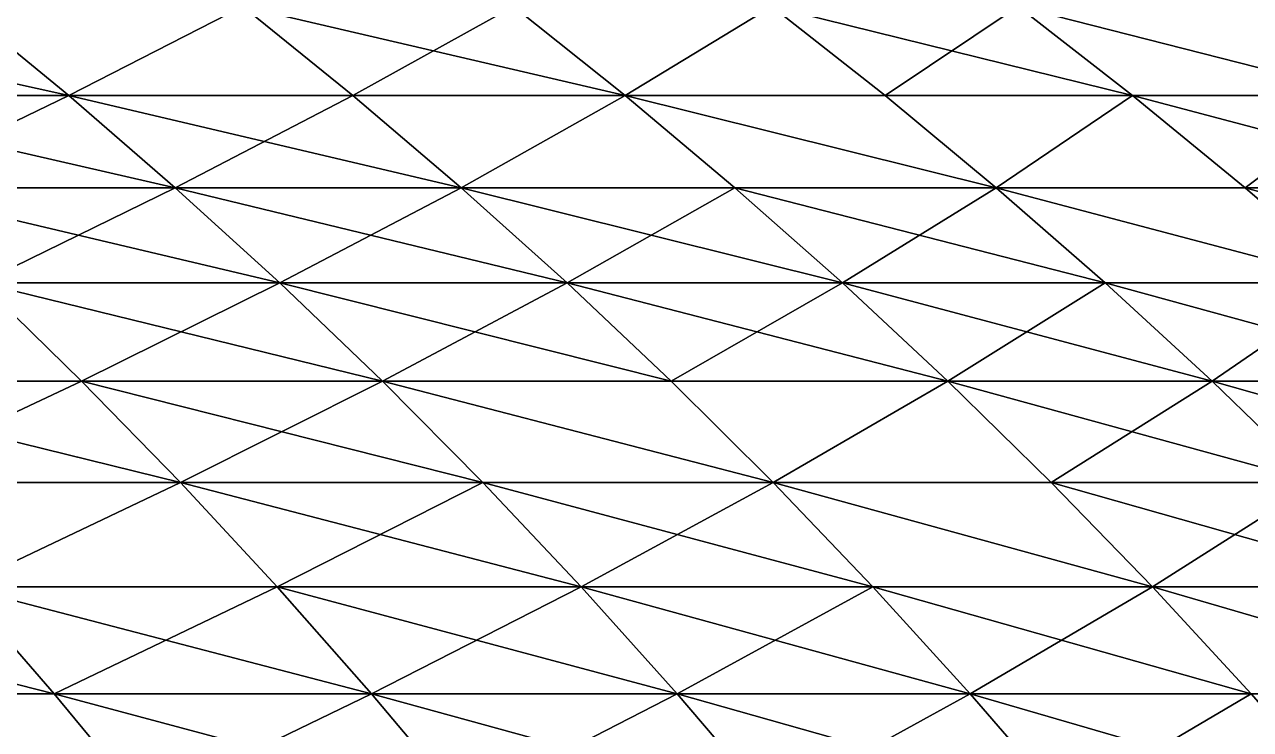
# Model space of a CAD drawing. Header units: millimetres. Extents: x -3250 to 8000, y -3250 to 3250.
# Drawn here: x 7240.7 to 7398.2, y 568.1 to 658.7 of the extents above; entities that cross this region are included whole.
import ezdxf

# ---------------------------------------------------------------- set-up
doc = ezdxf.new("R2010")
doc.units = ezdxf.units.MM
doc.header["$MEASUREMENT"] = 0
doc.layers.add('MESH_3D', color=2, linetype='CONTINUOUS')

msp = doc.modelspace()

# ---------------------------------------------------------------- linework, layer by layer
at = {"layer": 'MESH_3D'}
for points in [[(7194.62, 660.99, 2053.39), (7232.44, 660.99, 2113.57), (7246.38, 649.55, 2105.05)], [(7194.62, 660.99, 2053.39), (7246.38, 649.55, 2105.05), (7208.35, 649.55, 2044.52)], [(7232.44, 660.99, 24586.43), (7208.35, 649.55, 24655.48), (7246.38, 649.55, 24594.95)], [(7232.44, 660.99, 2113.57), (7268.74, 660.99, 2174.67), (7246.38, 649.55, 2105.05)], [(7268.74, 660.99, 24525.33), (7232.44, 660.99, 24586.43), (7246.38, 649.55, 24594.95)], [(7246.38, 649.55, 2105.05), (7268.74, 660.99, 2174.67), (7282.89, 649.55, 2166.5)], [(7268.74, 660.99, 24525.33), (7246.38, 649.55, 24594.95), (7282.89, 649.55, 24533.5)], [(7268.74, 660.99, 2174.67), (7303.51, 660.99, 2236.66), (7317.86, 649.55, 2228.85)], [(7268.74, 660.99, 2174.67), (7317.86, 649.55, 2228.85), (7282.89, 649.55, 2166.5)], [(7303.51, 660.99, 24463.34), (7268.74, 660.99, 24525.33), (7282.89, 649.55, 24533.5)], [(7303.51, 660.99, 24463.34), (7282.89, 649.55, 24533.5), (7317.86, 649.55, 24471.15)], [(7303.51, 660.99, 2236.66), (7336.72, 660.99, 2299.5), (7317.86, 649.55, 2228.85)], [(7336.72, 660.99, 24400.5), (7303.51, 660.99, 24463.34), (7317.86, 649.55, 24471.15)], [(7317.86, 649.55, 2228.85), (7336.72, 660.99, 2299.5), (7351.26, 649.55, 2292.05)], [(7336.72, 660.99, 24400.5), (7317.86, 649.55, 24471.15), (7351.26, 649.55, 24407.95)], [(7336.72, 660.99, 2299.5), (7368.35, 660.99, 2363.15), (7383.07, 649.55, 2356.06)], [(7336.72, 660.99, 2299.5), (7383.07, 649.55, 2356.06), (7351.26, 649.55, 2292.05)], [(7368.35, 660.99, 24336.85), (7336.72, 660.99, 24400.5), (7351.26, 649.55, 24407.95)], [(7368.35, 660.99, 24336.85), (7351.26, 649.55, 24407.95), (7383.07, 649.55, 24343.94)], [(7368.35, 660.99, 2363.15), (7398.39, 660.99, 2427.56), (7413.28, 649.55, 2420.84)], [(7368.35, 660.99, 2363.15), (7413.28, 649.55, 2420.84), (7383.07, 649.55, 2356.06)], [(7413.28, 649.55, 24279.16), (7368.35, 660.99, 24336.85), (7383.07, 649.55, 24343.94)], [(7398.39, 660.99, 24272.44), (7368.35, 660.99, 24336.85), (7413.28, 649.55, 24279.16)], [(7208.35, 649.55, 2044.52), (7246.38, 649.55, 2105.05), (7260.07, 637.71, 2096.68)], [(7208.35, 649.55, 2044.52), (7260.07, 637.71, 2096.68), (7221.83, 637.71, 2035.82)], [(7246.38, 649.55, 24594.95), (7208.35, 649.55, 24655.48), (7221.83, 637.71, 24664.18)], [(7246.38, 649.55, 24594.95), (7221.83, 637.71, 24664.18), (7260.07, 637.71, 24603.32)], [(7246.38, 649.55, 2105.05), (7282.89, 649.55, 2166.5), (7296.79, 637.71, 2158.48)], [(7246.38, 649.55, 2105.05), (7296.79, 637.71, 2158.48), (7260.07, 637.71, 2096.68)], [(7282.89, 649.55, 24533.5), (7246.38, 649.55, 24594.95), (7260.07, 637.71, 24603.32)], [(7282.89, 649.55, 24533.5), (7260.07, 637.71, 24603.32), (7296.79, 637.71, 24541.52)], [(7282.89, 649.55, 2166.5), (7317.86, 649.55, 2228.85), (7296.79, 637.71, 2158.48)], [(7317.86, 649.55, 24471.15), (7282.89, 649.55, 24533.5), (7296.79, 637.71, 24541.52)], [(7296.79, 637.71, 2158.48), (7317.86, 649.55, 2228.85), (7331.95, 637.71, 2221.17)], [(7317.86, 649.55, 24471.15), (7296.79, 637.71, 24541.52), (7331.95, 637.71, 24478.83)], [(7317.86, 649.55, 2228.85), (7351.26, 649.55, 2292.05), (7365.54, 637.71, 2284.72)], [(7317.86, 649.55, 2228.85), (7365.54, 637.71, 2284.72), (7331.95, 637.71, 2221.17)], [(7365.54, 637.71, 24415.28), (7317.86, 649.55, 24471.15), (7331.95, 637.71, 24478.83)], [(7351.26, 649.55, 24407.95), (7317.86, 649.55, 24471.15), (7365.54, 637.71, 24415.28)], [(7351.26, 649.55, 2292.05), (7383.07, 649.55, 2356.06), (7365.54, 637.71, 2284.72)], [(7383.07, 649.55, 24343.94), (7351.26, 649.55, 24407.95), (7365.54, 637.71, 24415.28)], [(7365.54, 637.71, 2284.72), (7383.07, 649.55, 2356.06), (7397.53, 637.71, 2349.09)], [(7383.07, 649.55, 24343.94), (7365.54, 637.71, 24415.28), (7397.53, 637.71, 24350.91)], [(7383.07, 649.55, 2356.06), (7427.91, 637.71, 2414.24), (7397.53, 637.71, 2349.09)], [(7383.07, 649.55, 2356.06), (7413.28, 649.55, 2420.84), (7427.91, 637.71, 2414.24)], [(7413.28, 649.55, 24279.16), (7383.07, 649.55, 24343.94), (7397.53, 637.71, 24350.91)], [(7413.28, 649.55, 24279.16), (7397.53, 637.71, 24350.91), (7427.91, 637.71, 24285.76)], [(7221.83, 637.71, 2035.82), (7260.07, 637.71, 2096.68), (7273.51, 625.47, 2088.47)], [(7221.83, 637.71, 2035.82), (7273.51, 625.47, 2088.47), (7235.06, 625.47, 2027.27)], [(7260.07, 637.71, 24603.32), (7221.83, 637.71, 24664.18), (7235.06, 625.47, 24672.73)], [(7260.07, 637.71, 24603.32), (7235.06, 625.47, 24672.73), (7273.51, 625.47, 24611.53)], [(7260.07, 637.71, 2096.68), (7296.79, 637.71, 2158.48), (7310.43, 625.47, 2150.6)], [(7260.07, 637.71, 2096.68), (7310.43, 625.47, 2150.6), (7273.51, 625.47, 2088.47)], [(7296.79, 637.71, 24541.52), (7260.07, 637.71, 24603.32), (7273.51, 625.47, 24611.53)], [(7296.79, 637.71, 24541.52), (7273.51, 625.47, 24611.53), (7310.43, 625.47, 24549.4)], [(7296.79, 637.71, 2158.48), (7345.78, 625.47, 2213.64), (7310.43, 625.47, 2150.6)], [(7296.79, 637.71, 2158.48), (7331.95, 637.71, 2221.17), (7345.78, 625.47, 2213.64)], [(7331.95, 637.71, 24478.83), (7296.79, 637.71, 24541.52), (7310.43, 625.47, 24549.4)], [(7331.95, 637.71, 24478.83), (7310.43, 625.47, 24549.4), (7345.78, 625.47, 24486.36)], [(7331.95, 637.71, 2221.17), (7379.55, 625.47, 2277.54), (7345.78, 625.47, 2213.64)], [(7331.95, 637.71, 2221.17), (7365.54, 637.71, 2284.72), (7379.55, 625.47, 2277.54)], [(7365.54, 637.71, 24415.28), (7331.95, 637.71, 24478.83), (7345.78, 625.47, 24486.36)], [(7365.54, 637.71, 24415.28), (7345.78, 625.47, 24486.36), (7379.55, 625.47, 24422.46)], [(7365.54, 637.71, 2284.72), (7411.72, 625.47, 2342.26), (7379.55, 625.47, 2277.54)], [(7365.54, 637.71, 2284.72), (7397.53, 637.71, 2349.09), (7411.72, 625.47, 2342.26)], [(7411.72, 625.47, 24357.74), (7365.54, 637.71, 24415.28), (7379.55, 625.47, 24422.46)], [(7397.53, 637.71, 24350.91), (7365.54, 637.71, 24415.28), (7411.72, 625.47, 24357.74)], [(7397.53, 637.71, 2349.09), (7427.91, 637.71, 2414.24), (7442.27, 625.47, 2407.76)], [(7397.53, 637.71, 2349.09), (7442.27, 625.47, 2407.76), (7411.72, 625.47, 2342.26)], [(7442.27, 625.47, 24292.24), (7397.53, 637.71, 24350.91), (7411.72, 625.47, 24357.74)], [(7427.91, 637.71, 24285.76), (7397.53, 637.71, 24350.91), (7442.27, 625.47, 24292.24)], [(7207.85, 612.84, 1958.36), (7235.06, 625.47, 2027.27), (7248.03, 612.84, 2018.9)], [(7235.06, 625.47, 24672.73), (7207.85, 612.84, 24741.64), (7248.03, 612.84, 24681.1)], [(7235.06, 625.47, 2027.27), (7273.51, 625.47, 2088.47), (7286.69, 612.84, 2080.42)], [(7235.06, 625.47, 2027.27), (7286.69, 612.84, 2080.42), (7248.03, 612.84, 2018.9)], [(7273.51, 625.47, 24611.53), (7235.06, 625.47, 24672.73), (7248.03, 612.84, 24681.1)], [(7273.51, 625.47, 24611.53), (7248.03, 612.84, 24681.1), (7286.69, 612.84, 24619.58)], [(7273.51, 625.47, 2088.47), (7310.43, 625.47, 2150.6), (7323.8, 612.84, 2142.88)], [(7273.51, 625.47, 2088.47), (7323.8, 612.84, 2142.88), (7286.69, 612.84, 2080.42)], [(7310.43, 625.47, 24549.4), (7273.51, 625.47, 24611.53), (7286.69, 612.84, 24619.58)], [(7310.43, 625.47, 24549.4), (7286.69, 612.84, 24619.58), (7323.8, 612.84, 24557.12)], [(7310.43, 625.47, 2150.6), (7345.78, 625.47, 2213.64), (7359.34, 612.84, 2206.26)], [(7310.43, 625.47, 2150.6), (7359.34, 612.84, 2206.26), (7323.8, 612.84, 2142.88)], [(7345.78, 625.47, 24486.36), (7310.43, 625.47, 24549.4), (7323.8, 612.84, 24557.12)], [(7345.78, 625.47, 24486.36), (7323.8, 612.84, 24557.12), (7359.34, 612.84, 24493.74)], [(7345.78, 625.47, 2213.64), (7393.29, 612.84, 2270.5), (7359.34, 612.84, 2206.26)], [(7345.78, 625.47, 2213.64), (7379.55, 625.47, 2277.54), (7393.29, 612.84, 2270.5)], [(7379.55, 625.47, 24422.46), (7345.78, 625.47, 24486.36), (7359.34, 612.84, 24493.74)], [(7379.55, 625.47, 24422.46), (7359.34, 612.84, 24493.74), (7393.29, 612.84, 24429.5)], [(7379.55, 625.47, 2277.54), (7425.63, 612.84, 2335.56), (7393.29, 612.84, 2270.5)], [(7379.55, 625.47, 2277.54), (7411.72, 625.47, 2342.26), (7425.63, 612.84, 2335.56)], [(7411.72, 625.47, 24357.74), (7379.55, 625.47, 24422.46), (7393.29, 612.84, 24429.5)], [(7411.72, 625.47, 24357.74), (7393.29, 612.84, 24429.5), (7425.63, 612.84, 24364.44)], [(7207.85, 612.84, 1958.36), (7260.73, 599.82, 2010.69), (7220.34, 599.82, 1949.84)], [(7207.85, 612.84, 1958.36), (7248.03, 612.84, 2018.9), (7260.73, 599.82, 2010.69)], [(7248.03, 612.84, 24681.1), (7207.85, 612.84, 24741.64), (7220.34, 599.82, 24750.16)], [(7248.03, 612.84, 24681.1), (7220.34, 599.82, 24750.16), (7260.73, 599.82, 24689.31)], [(7248.03, 612.84, 2018.9), (7286.69, 612.84, 2080.42), (7299.59, 599.82, 2072.53)], [(7248.03, 612.84, 2018.9), (7299.59, 599.82, 2072.53), (7260.73, 599.82, 2010.69)], [(7286.69, 612.84, 24619.58), (7248.03, 612.84, 24681.1), (7260.73, 599.82, 24689.31)], [(7286.69, 612.84, 24619.58), (7260.73, 599.82, 24689.31), (7299.59, 599.82, 24627.47)], [(7286.69, 612.84, 2080.42), (7336.89, 599.82, 2135.33), (7299.59, 599.82, 2072.53)], [(7286.69, 612.84, 2080.42), (7323.8, 612.84, 2142.88), (7336.89, 599.82, 2135.33)], [(7336.89, 599.82, 24564.67), (7286.69, 612.84, 24619.58), (7299.59, 599.82, 24627.47)], [(7323.8, 612.84, 24557.12), (7286.69, 612.84, 24619.58), (7336.89, 599.82, 24564.67)], [(7323.8, 612.84, 2142.88), (7359.34, 612.84, 2206.26), (7336.89, 599.82, 2135.33)], [(7359.34, 612.84, 24493.74), (7323.8, 612.84, 24557.12), (7336.89, 599.82, 24564.67)], [(7336.89, 599.82, 2135.33), (7359.34, 612.84, 2206.26), (7372.62, 599.82, 2199.03)], [(7359.34, 612.84, 24493.74), (7336.89, 599.82, 24564.67), (7372.62, 599.82, 24500.97)], [(7359.34, 612.84, 2206.26), (7406.74, 599.82, 2263.6), (7372.62, 599.82, 2199.03)], [(7359.34, 612.84, 2206.26), (7393.29, 612.84, 2270.5), (7406.74, 599.82, 2263.6)], [(7393.29, 612.84, 24429.5), (7359.34, 612.84, 24493.74), (7372.62, 599.82, 24500.97)], [(7393.29, 612.84, 24429.5), (7372.62, 599.82, 24500.97), (7406.74, 599.82, 24436.4)], [(7393.29, 612.84, 2270.5), (7425.63, 612.84, 2335.56), (7439.25, 599.82, 2329)], [(7393.29, 612.84, 2270.5), (7439.25, 599.82, 2329), (7406.74, 599.82, 2263.6)], [(7425.63, 612.84, 24364.44), (7393.29, 612.84, 24429.5), (7406.74, 599.82, 24436.4)], [(7220.34, 599.82, 1949.84), (7260.73, 599.82, 2010.69), (7232.56, 586.44, 1941.51)], [(7260.73, 599.82, 24689.31), (7220.34, 599.82, 24750.16), (7232.56, 586.44, 24758.49)], [(7232.56, 586.44, 1941.51), (7260.73, 599.82, 2010.69), (7273.15, 586.44, 2002.67)], [(7260.73, 599.82, 24689.31), (7232.56, 586.44, 24758.49), (7273.15, 586.44, 24697.33)], [(7260.73, 599.82, 2010.69), (7299.59, 599.82, 2072.53), (7273.15, 586.44, 2002.67)], [(7312.21, 586.44, 24635.18), (7260.73, 599.82, 24689.31), (7273.15, 586.44, 24697.33)], [(7299.59, 599.82, 24627.47), (7260.73, 599.82, 24689.31), (7312.21, 586.44, 24635.18)], [(7273.15, 586.44, 2002.67), (7299.59, 599.82, 2072.53), (7312.21, 586.44, 2064.82)], [(7299.59, 599.82, 2072.53), (7349.7, 586.44, 2127.93), (7312.21, 586.44, 2064.82)], [(7299.59, 599.82, 2072.53), (7336.89, 599.82, 2135.33), (7349.7, 586.44, 2127.93)], [(7336.89, 599.82, 24564.67), (7299.59, 599.82, 24627.47), (7312.21, 586.44, 24635.18)], [(7336.89, 599.82, 24564.67), (7312.21, 586.44, 24635.18), (7349.7, 586.44, 24572.07)], [(7336.89, 599.82, 2135.33), (7372.62, 599.82, 2199.03), (7385.61, 586.44, 2191.95)], [(7336.89, 599.82, 2135.33), (7385.61, 586.44, 2191.95), (7349.7, 586.44, 2127.93)], [(7385.61, 586.44, 24508.05), (7336.89, 599.82, 24564.67), (7349.7, 586.44, 24572.07)], [(7372.62, 599.82, 24500.97), (7336.89, 599.82, 24564.67), (7385.61, 586.44, 24508.05)], [(7372.62, 599.82, 2199.03), (7406.74, 599.82, 2263.6), (7419.91, 586.44, 2256.85)], [(7372.62, 599.82, 2199.03), (7419.91, 586.44, 2256.85), (7385.61, 586.44, 2191.95)], [(7406.74, 599.82, 24436.4), (7372.62, 599.82, 24500.97), (7385.61, 586.44, 24508.05)], [(7406.74, 599.82, 24436.4), (7385.61, 586.44, 24508.05), (7419.91, 586.44, 24443.15)], [(7190.46, 586.44, 1881.38), (7244.5, 572.69, 1933.37), (7202.19, 572.69, 1872.94)], [(7190.46, 586.44, 1881.38), (7232.56, 586.44, 1941.51), (7244.5, 572.69, 1933.37)], [(7232.56, 586.44, 24758.49), (7202.19, 572.69, 24827.06), (7244.5, 572.69, 24766.63)], [(7232.56, 586.44, 1941.51), (7285.29, 572.69, 1994.83), (7244.5, 572.69, 1933.37)], [(7232.56, 586.44, 1941.51), (7273.15, 586.44, 2002.67), (7285.29, 572.69, 1994.83)], [(7273.15, 586.44, 24697.33), (7232.56, 586.44, 24758.49), (7244.5, 572.69, 24766.63)], [(7273.15, 586.44, 24697.33), (7244.5, 572.69, 24766.63), (7285.29, 572.69, 24705.17)], [(7273.15, 586.44, 2002.67), (7324.54, 572.69, 2057.29), (7285.29, 572.69, 1994.83)], [(7273.15, 586.44, 2002.67), (7312.21, 586.44, 2064.82), (7324.54, 572.69, 2057.29)], [(7312.21, 586.44, 24635.18), (7273.15, 586.44, 24697.33), (7285.29, 572.69, 24705.17)], [(7312.21, 586.44, 24635.18), (7285.29, 572.69, 24705.17), (7324.54, 572.69, 24642.71)], [(7312.21, 586.44, 2064.82), (7362.21, 572.69, 2120.71), (7324.54, 572.69, 2057.29)], [(7312.21, 586.44, 2064.82), (7349.7, 586.44, 2127.93), (7362.21, 572.69, 2120.71)], [(7349.7, 586.44, 24572.07), (7312.21, 586.44, 24635.18), (7324.54, 572.69, 24642.71)], [(7349.7, 586.44, 24572.07), (7324.54, 572.69, 24642.71), (7362.21, 572.69, 24579.29)], [(7349.7, 586.44, 2127.93), (7385.61, 586.44, 2191.95), (7398.3, 572.69, 2185.04)], [(7349.7, 586.44, 2127.93), (7398.3, 572.69, 2185.04), (7362.21, 572.69, 2120.71)], [(7385.61, 586.44, 24508.05), (7349.7, 586.44, 24572.07), (7362.21, 572.69, 24579.29)], [(7385.61, 586.44, 24508.05), (7362.21, 572.69, 24579.29), (7398.3, 572.69, 24514.96)], [(7385.61, 586.44, 2191.95), (7432.77, 572.69, 2250.26), (7398.3, 572.69, 2185.04)], [(7385.61, 586.44, 2191.95), (7419.91, 586.44, 2256.85), (7432.77, 572.69, 2250.26)], [(7432.77, 572.69, 24449.74), (7385.61, 586.44, 24508.05), (7398.3, 572.69, 24514.96)], [(7419.91, 586.44, 24443.15), (7385.61, 586.44, 24508.05), (7432.77, 572.69, 24449.74)], [(7202.19, 572.69, 1872.94), (7256.15, 558.59, 1925.42), (7213.64, 558.59, 1864.71)], [(7202.19, 572.69, 1872.94), (7244.5, 572.69, 1933.37), (7256.15, 558.59, 1925.42)], [(7256.15, 558.59, 24774.58), (7202.19, 572.69, 24827.06), (7213.64, 558.59, 24835.29)], [(7244.5, 572.69, 24766.63), (7202.19, 572.69, 24827.06), (7256.15, 558.59, 24774.58)], [(7244.5, 572.69, 1933.37), (7297.14, 558.59, 1987.18), (7256.15, 558.59, 1925.42)], [(7244.5, 572.69, 1933.37), (7285.29, 572.69, 1994.83), (7297.14, 558.59, 1987.18)], [(7285.29, 572.69, 24705.17), (7244.5, 572.69, 24766.63), (7256.15, 558.59, 24774.58)], [(7285.29, 572.69, 24705.17), (7256.15, 558.59, 24774.58), (7297.14, 558.59, 24712.82)], [(7285.29, 572.69, 1994.83), (7336.57, 558.59, 2049.93), (7297.14, 558.59, 1987.18)], [(7285.29, 572.69, 1994.83), (7324.54, 572.69, 2057.29), (7336.57, 558.59, 2049.93)], [(7324.54, 572.69, 24642.71), (7285.29, 572.69, 24705.17), (7297.14, 558.59, 24712.82)], [(7324.54, 572.69, 24642.71), (7297.14, 558.59, 24712.82), (7336.57, 558.59, 24650.07)], [(7324.54, 572.69, 2057.29), (7362.21, 572.69, 2120.71), (7374.43, 558.59, 2113.65)], [(7324.54, 572.69, 2057.29), (7374.43, 558.59, 2113.65), (7336.57, 558.59, 2049.93)], [(7362.21, 572.69, 24579.29), (7324.54, 572.69, 24642.71), (7336.57, 558.59, 24650.07)], [(7362.21, 572.69, 24579.29), (7336.57, 558.59, 24650.07), (7374.43, 558.59, 24586.35)], [(7362.21, 572.69, 2120.71), (7398.3, 572.69, 2185.04), (7410.68, 558.59, 2178.3)], [(7362.21, 572.69, 2120.71), (7410.68, 558.59, 2178.3), (7374.43, 558.59, 2113.65)], [(7398.3, 572.69, 24514.96), (7362.21, 572.69, 24579.29), (7374.43, 558.59, 24586.35)], [(7398.3, 572.69, 24514.96), (7374.43, 558.59, 24586.35), (7410.68, 558.59, 24521.7)]]:
    msp.add_3dface(points, dxfattribs=at)

doc.saveas('drawing.dxf')
